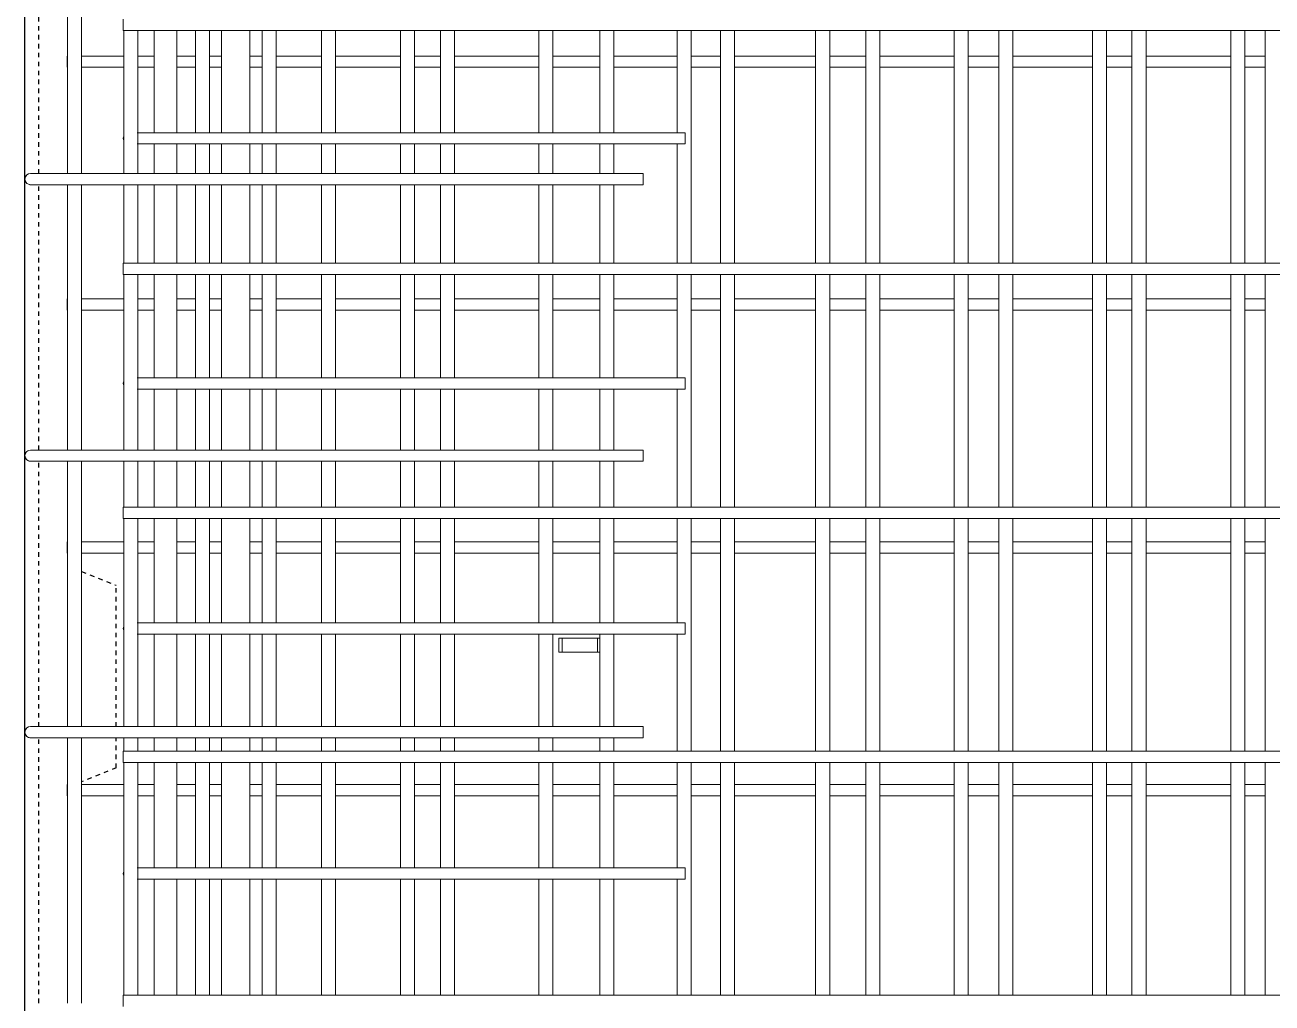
# Model space of a CAD drawing. Header units: millimetres. Extents: x -7118 to 5307, y -2677 to 10400.
# Drawn here: x -4296 to -3409, y 3845 to 4541 of the extents above; entities that cross this region are included whole.
import ezdxf

# ---------------------------------------------------------------- set-up
doc = ezdxf.new("R2010")
doc.units = ezdxf.units.MM
doc.linetypes.add('Dash', pattern=[6.36, 3.18, -3.18])
for name, color, linetype, lineweight in [('A-GENM', 13, 'Continuous', 18), ('A-WALL', 113, 'Continuous', 25), ('A-WALL-HDLN', 110, 'Dash', 25), ('S-RBAR', 171, 'Continuous', 18)]:
    doc.layers.add(name, color=color, linetype=linetype, lineweight=lineweight)

# ---------------------------------------------------------------- blocks, each defined once
blk = doc.blocks.new('RR spread anchor face based - RR-SA-2_5-150-1726819-Elevation Front 1')
at = {"layer": 'A-GENM'}
for p, q in [((-3916.2, 6755), (-3913.7, 6755)), ((-3916.2, 6745), (-3916.2, 6755)), ((-3913.7, 6755), (-3888.7, 6755)), ((-3913.7, 6755), (-3913.7, 6745)), ((-3888.7, 6755), (-3887.03, 6755)), ((-3888.7, 6755), (-3888.7, 6745)), ((-3913.7, 6745), (-3916.2, 6745)), ((-3888.7, 6745), (-3913.7, 6745)), ((-3887.03, 6745), (-3888.7, 6745))]:
    blk.add_line(p, q, dxfattribs=at)

msp = doc.modelspace()

# ---------------------------------------------------------------- linework, layer by layer
at = {"layer": 'A-WALL'}
msp.add_line((-4296.19617, -1395), (-4296.19617, 7060), dxfattribs=at)
at = {"layer": 'A-WALL-HDLN'}
for p, q in [((-4286.19359, 4435.55556), (-4286.19359, 4624.33333)), ((-4286.19359, 4238.77778), (-4286.19359, 4427.55556)), ((-4286.19359, 4042), (-4286.19359, 4230.77778)), ((-4255.84482, 4152.35946), (-4231.19617, 4142.5)), ((-4231.19617, 4042), (-4231.19617, 4142.5)), ((-4286.19359, 3845.22222), (-4286.19359, 4034)), ((-4231.19617, 4012.5), (-4231.19617, 4034)), ((-4231.19617, 4012.5), (-4255.84482, 4002.64054))]:
    msp.add_line(p, q, dxfattribs=at)
at = {"layer": 'S-RBAR'}
for p, q in [((-4265.84482, 4435.55556), (-4265.84482, 4624.33333)), ((-4255.84482, 4435.55556), (-4255.84482, 4624.33333)), ((-4226.19617, 4537.26923), (-4226.19617, 4545.26923)), ((-4226.19617, 4537.26923), (-2591.19617, 4537.26923)), ((-4225.89942, 4435.55556), (-4225.89942, 4537.26923)), ((-4215.89942, 4435.55556), (-4215.89942, 4537.26923)), ((-4204.19617, 4464.58824), (-4204.19617, 4537.26923)), ((-4188.19617, 4464.58824), (-4188.19617, 4537.26923)), ((-4174.89211, 4464.58824), (-4174.89211, 4537.26923)), ((-4164.89211, 4464.58824), (-4164.89211, 4537.26923)), ((-4156.19617, 4464.58824), (-4156.19617, 4537.26923)), ((-4136.19617, 4464.58824), (-4136.19617, 4537.26923)), ((-4127.39456, 4464.58824), (-4127.39456, 4537.26923)), ((-4117.39456, 4464.58824), (-4117.39456, 4537.26923)), ((-4085.18941, 4464.58824), (-4085.18941, 4537.26923)), ((-4075.18941, 4464.58824), (-4075.18941, 4537.26923)), ((-4028.8897, 4464.58824), (-4028.8897, 4537.26923)), ((-4018.8897, 4464.58824), (-4018.8897, 4537.26923)), ((-4000.48671, 4464.58824), (-4000.48671, 4537.26923)), ((-3990.48671, 4464.58824), (-3990.48671, 4537.26923)), ((-3930.38485, 4464.58824), (-3930.38485, 4537.26923)), ((-3920.38485, 4464.58824), (-3920.38485, 4537.26923)), ((-3887.03401, 4464.58824), (-3887.03401, 4537.26923)), ((-3877.03401, 4464.58824), (-3877.03401, 4537.26923)), ((-3831.87999, 4464.58824), (-3831.87999, 4537.26923)), ((-3821.87999, 4371.67308), (-3821.87999, 4537.26923)), ((-3801.0813, 4371.67308), (-3801.0813, 4537.26923)), ((-3791.0813, 4371.67308), (-3791.0813, 4537.26923)), ((-3733.37513, 4371.67308), (-3733.37513, 4537.26923)), ((-3723.37513, 4371.67308), (-3723.37513, 4537.26923)), ((-3697.6286, 4371.67308), (-3697.6286, 4537.26923)), ((-3687.6286, 4371.67308), (-3687.6286, 4537.26923)), ((-3634.87027, 4371.67308), (-3634.87027, 4537.26923)), ((-3624.87027, 4371.67308), (-3624.87027, 4537.26923)), ((-3602.9259, 4371.67308), (-3602.9259, 4537.26923)), ((-3592.9259, 4371.67308), (-3592.9259, 4537.26923)), ((-3536.36542, 4371.67308), (-3536.36542, 4537.26923)), ((-3526.36542, 4371.67308), (-3526.36542, 4537.26923)), ((-3508.2232, 4371.67308), (-3508.2232, 4537.26923)), ((-3498.2232, 4371.67308), (-3498.2232, 4537.26923)), ((-3437.86056, 4371.67308), (-3437.86056, 4537.26923)), ((-3427.86056, 4371.67308), (-3427.86056, 4537.26923)), ((-3413.52049, 4371.67308), (-3413.52049, 4537.26923)), ((-4266.19617, 4511.11538), (-4266.19617, 4519.11538)), ((-4255.84482, 4519.11538), (-4225.89942, 4519.11538)), ((-4215.89942, 4519.11538), (-4204.19617, 4519.11538)), ((-4188.19617, 4519.11538), (-4174.89211, 4519.11538)), ((-4164.89211, 4519.11538), (-4156.19617, 4519.11538)), ((-4136.19617, 4519.11538), (-4127.39456, 4519.11538)), ((-4117.39456, 4519.11538), (-4085.18941, 4519.11538)), ((-4075.18941, 4519.11538), (-4028.8897, 4519.11538)), ((-4018.8897, 4519.11538), (-4000.48671, 4519.11538)), ((-3990.48671, 4519.11538), (-3930.38485, 4519.11538)), ((-3920.38485, 4519.11538), (-3887.03401, 4519.11538)), ((-3877.03401, 4519.11538), (-3831.87999, 4519.11538)), ((-3821.87999, 4519.11538), (-3801.0813, 4519.11538)), ((-3791.0813, 4519.11538), (-3733.37513, 4519.11538)), ((-3723.37513, 4519.11538), (-3697.6286, 4519.11538)), ((-3687.6286, 4519.11538), (-3634.87027, 4519.11538)), ((-3624.87027, 4519.11538), (-3602.9259, 4519.11538)), ((-3592.9259, 4519.11538), (-3536.36542, 4519.11538)), ((-3526.36542, 4519.11538), (-3508.2232, 4519.11538)), ((-3498.2232, 4519.11538), (-3437.86056, 4519.11538)), ((-3427.86056, 4519.11538), (-3413.52049, 4519.11538)), ((-4255.84482, 4511.11538), (-4225.89942, 4511.11538)), ((-4215.89942, 4511.11538), (-4204.19617, 4511.11538)), ((-4188.19617, 4511.11538), (-4174.89211, 4511.11538)), ((-4164.89211, 4511.11538), (-4156.19617, 4511.11538)), ((-4136.19617, 4511.11538), (-4127.39456, 4511.11538)), ((-4117.39456, 4511.11538), (-4085.18941, 4511.11538)), ((-4075.18941, 4511.11538), (-4028.8897, 4511.11538)), ((-4018.8897, 4511.11538), (-4000.48671, 4511.11538)), ((-3990.48671, 4511.11538), (-3930.38485, 4511.11538)), ((-3920.38485, 4511.11538), (-3887.03401, 4511.11538)), ((-3877.03401, 4511.11538), (-3831.87999, 4511.11538)), ((-3821.87999, 4511.11538), (-3801.0813, 4511.11538)), ((-3791.0813, 4511.11538), (-3733.37513, 4511.11538)), ((-3723.37513, 4511.11538), (-3697.6286, 4511.11538)), ((-3687.6286, 4511.11538), (-3634.87027, 4511.11538)), ((-3624.87027, 4511.11538), (-3602.9259, 4511.11538)), ((-3592.9259, 4511.11538), (-3536.36542, 4511.11538)), ((-3526.36542, 4511.11538), (-3508.2232, 4511.11538)), ((-3498.2232, 4511.11538), (-3437.86056, 4511.11538)), ((-3427.86056, 4511.11538), (-3413.52049, 4511.11538)), ((-4186.19617, 4464.58824), (-4216.26621, 4464.58824)), ((-4186.19617, 4456.58824), (-4216.26621, 4456.58824)), ((-4204.19617, 4435.55556), (-4204.19617, 4456.58824)), ((-4188.19617, 4435.55556), (-4188.19617, 4456.58824)), ((-4186.19617, 4464.58824), (-3826.19617, 4464.58824)), ((-4186.19617, 4456.58824), (-3826.19617, 4456.58824)), ((-4174.89211, 4435.55556), (-4174.89211, 4456.58824)), ((-4164.89211, 4435.55556), (-4164.89211, 4456.58824)), ((-4156.19617, 4435.55556), (-4156.19617, 4456.58824)), ((-4136.19617, 4435.55556), (-4136.19617, 4456.58824)), ((-4127.39456, 4435.55556), (-4127.39456, 4456.58824)), ((-4117.39456, 4435.55556), (-4117.39456, 4456.58824)), ((-4085.18941, 4435.55556), (-4085.18941, 4456.58824)), ((-4075.18941, 4435.55556), (-4075.18941, 4456.58824)), ((-4028.8897, 4435.55556), (-4028.8897, 4456.58824)), ((-4018.8897, 4435.55556), (-4018.8897, 4456.58824)), ((-4000.48671, 4435.55556), (-4000.48671, 4456.58824)), ((-3990.48671, 4435.55556), (-3990.48671, 4456.58824)), ((-3930.38485, 4435.55556), (-3930.38485, 4456.58824)), ((-3920.38485, 4435.55556), (-3920.38485, 4456.58824)), ((-3887.03401, 4435.55556), (-3887.03401, 4456.58824)), ((-3877.03401, 4435.55556), (-3877.03401, 4456.58824)), ((-3831.87999, 4371.67308), (-3831.87999, 4456.58824)), ((-3826.19617, 4456.58824), (-3826.19617, 4464.58824)), ((-4272.19617, 4435.55556), (-4292.19617, 4435.55556)), ((-4272.19617, 4435.55556), (-3856.19617, 4435.55556)), ((-3856.19617, 4427.55556), (-3856.19617, 4435.55556)), ((-4272.19617, 4427.55556), (-4292.19617, 4427.55556)), ((-4272.19617, 4427.55556), (-3856.19617, 4427.55556)), ((-4265.84482, 4238.77778), (-4265.84482, 4427.55556)), ((-4255.84482, 4238.77778), (-4255.84482, 4427.55556)), ((-4225.89942, 4371.67308), (-4225.89942, 4427.55556)), ((-4215.89942, 4371.67308), (-4215.89942, 4427.55556)), ((-4204.19617, 4371.67308), (-4204.19617, 4427.55556)), ((-4188.19617, 4371.67308), (-4188.19617, 4427.55556)), ((-4174.89211, 4371.67308), (-4174.89211, 4427.55556)), ((-4164.89211, 4371.67308), (-4164.89211, 4427.55556)), ((-4156.19617, 4371.67308), (-4156.19617, 4427.55556)), ((-4136.19617, 4371.67308), (-4136.19617, 4427.55556)), ((-4127.39456, 4371.67308), (-4127.39456, 4427.55556)), ((-4117.39456, 4371.67308), (-4117.39456, 4427.55556)), ((-4085.18941, 4371.67308), (-4085.18941, 4427.55556)), ((-4075.18941, 4371.67308), (-4075.18941, 4427.55556)), ((-4028.8897, 4371.67308), (-4028.8897, 4427.55556)), ((-4018.8897, 4371.67308), (-4018.8897, 4427.55556)), ((-4000.48671, 4371.67308), (-4000.48671, 4427.55556)), ((-3990.48671, 4371.67308), (-3990.48671, 4427.55556)), ((-3930.38485, 4371.67308), (-3930.38485, 4427.55556)), ((-3920.38485, 4371.67308), (-3920.38485, 4427.55556)), ((-3887.03401, 4371.67308), (-3887.03401, 4427.55556)), ((-3877.03401, 4371.67308), (-3877.03401, 4427.55556)), ((-4226.19617, 4371.67308), (-2591.19617, 4371.67308)), ((-4226.19617, 4363.67308), (-4226.19617, 4371.67308)), ((-4226.19617, 4363.67308), (-2591.19617, 4363.67308)), ((-4225.89942, 4238.77778), (-4225.89942, 4363.67308)), ((-4215.89942, 4238.77778), (-4215.89942, 4363.67308)), ((-4204.19617, 4290.17647), (-4204.19617, 4363.67308)), ((-4188.19617, 4290.17647), (-4188.19617, 4363.67308)), ((-4174.89211, 4290.17647), (-4174.89211, 4363.67308)), ((-4164.89211, 4290.17647), (-4164.89211, 4363.67308)), ((-4156.19617, 4290.17647), (-4156.19617, 4363.67308)), ((-4136.19617, 4290.17647), (-4136.19617, 4363.67308)), ((-4127.39456, 4290.17647), (-4127.39456, 4363.67308)), ((-4117.39456, 4290.17647), (-4117.39456, 4363.67308)), ((-4085.18941, 4290.17647), (-4085.18941, 4363.67308)), ((-4075.18941, 4290.17647), (-4075.18941, 4363.67308)), ((-4028.8897, 4290.17647), (-4028.8897, 4363.67308)), ((-4018.8897, 4290.17647), (-4018.8897, 4363.67308)), ((-4000.48671, 4290.17647), (-4000.48671, 4363.67308)), ((-3990.48671, 4290.17647), (-3990.48671, 4363.67308)), ((-3930.38485, 4290.17647), (-3930.38485, 4363.67308)), ((-3920.38485, 4290.17647), (-3920.38485, 4363.67308)), ((-3887.03401, 4290.17647), (-3887.03401, 4363.67308)), ((-3877.03401, 4290.17647), (-3877.03401, 4363.67308)), ((-3831.87999, 4290.17647), (-3831.87999, 4363.67308)), ((-3821.87999, 4198.07692), (-3821.87999, 4363.67308)), ((-3801.0813, 4198.07692), (-3801.0813, 4363.67308)), ((-3791.0813, 4198.07692), (-3791.0813, 4363.67308)), ((-3733.37513, 4198.07692), (-3733.37513, 4363.67308)), ((-3723.37513, 4198.07692), (-3723.37513, 4363.67308)), ((-3697.6286, 4198.07692), (-3697.6286, 4363.67308)), ((-3687.6286, 4198.07692), (-3687.6286, 4363.67308)), ((-3634.87027, 4198.07692), (-3634.87027, 4363.67308)), ((-3624.87027, 4198.07692), (-3624.87027, 4363.67308)), ((-3602.9259, 4198.07692), (-3602.9259, 4363.67308)), ((-3592.9259, 4198.07692), (-3592.9259, 4363.67308)), ((-3536.36542, 4198.07692), (-3536.36542, 4363.67308)), ((-3526.36542, 4198.07692), (-3526.36542, 4363.67308)), ((-3508.2232, 4198.07692), (-3508.2232, 4363.67308)), ((-3498.2232, 4198.07692), (-3498.2232, 4363.67308)), ((-3437.86056, 4198.07692), (-3437.86056, 4363.67308)), ((-3427.86056, 4198.07692), (-3427.86056, 4363.67308)), ((-3413.52049, 4198.07692), (-3413.52049, 4363.67308)), ((-4266.19617, 4338.28846), (-4266.19617, 4346.28846)), ((-4255.84482, 4346.28846), (-4225.89942, 4346.28846)), ((-4215.89942, 4346.28846), (-4204.19617, 4346.28846)), ((-4188.19617, 4346.28846), (-4174.89211, 4346.28846)), ((-4164.89211, 4346.28846), (-4156.19617, 4346.28846)), ((-4136.19617, 4346.28846), (-4127.39456, 4346.28846)), ((-4117.39456, 4346.28846), (-4085.18941, 4346.28846)), ((-4075.18941, 4346.28846), (-4028.8897, 4346.28846)), ((-4018.8897, 4346.28846), (-4000.48671, 4346.28846)), ((-3990.48671, 4346.28846), (-3930.38485, 4346.28846)), ((-3920.38485, 4346.28846), (-3887.03401, 4346.28846)), ((-3877.03401, 4346.28846), (-3831.87999, 4346.28846)), ((-3821.87999, 4346.28846), (-3801.0813, 4346.28846)), ((-3791.0813, 4346.28846), (-3733.37513, 4346.28846)), ((-3723.37513, 4346.28846), (-3697.6286, 4346.28846)), ((-3687.6286, 4346.28846), (-3634.87027, 4346.28846)), ((-3624.87027, 4346.28846), (-3602.9259, 4346.28846)), ((-3592.9259, 4346.28846), (-3536.36542, 4346.28846)), ((-3526.36542, 4346.28846), (-3508.2232, 4346.28846)), ((-3498.2232, 4346.28846), (-3437.86056, 4346.28846)), ((-3427.86056, 4346.28846), (-3413.52049, 4346.28846)), ((-4255.84482, 4338.28846), (-4225.89942, 4338.28846)), ((-4215.89942, 4338.28846), (-4204.19617, 4338.28846)), ((-4188.19617, 4338.28846), (-4174.89211, 4338.28846)), ((-4164.89211, 4338.28846), (-4156.19617, 4338.28846)), ((-4136.19617, 4338.28846), (-4127.39456, 4338.28846)), ((-4117.39456, 4338.28846), (-4085.18941, 4338.28846)), ((-4075.18941, 4338.28846), (-4028.8897, 4338.28846)), ((-4018.8897, 4338.28846), (-4000.48671, 4338.28846)), ((-3990.48671, 4338.28846), (-3930.38485, 4338.28846)), ((-3920.38485, 4338.28846), (-3887.03401, 4338.28846)), ((-3877.03401, 4338.28846), (-3831.87999, 4338.28846)), ((-3821.87999, 4338.28846), (-3801.0813, 4338.28846)), ((-3791.0813, 4338.28846), (-3733.37513, 4338.28846)), ((-3723.37513, 4338.28846), (-3697.6286, 4338.28846)), ((-3687.6286, 4338.28846), (-3634.87027, 4338.28846)), ((-3624.87027, 4338.28846), (-3602.9259, 4338.28846)), ((-3592.9259, 4338.28846), (-3536.36542, 4338.28846)), ((-3526.36542, 4338.28846), (-3508.2232, 4338.28846)), ((-3498.2232, 4338.28846), (-3437.86056, 4338.28846)), ((-3427.86056, 4338.28846), (-3413.52049, 4338.28846)), ((-4186.19617, 4290.17647), (-4216.26621, 4290.17647)), ((-4186.19617, 4290.17647), (-3826.19617, 4290.17647)), ((-3826.19617, 4282.17647), (-3826.19617, 4290.17647)), ((-4186.19617, 4282.17647), (-4216.26621, 4282.17647)), ((-4204.19617, 4238.77778), (-4204.19617, 4282.17647)), ((-4188.19617, 4238.77778), (-4188.19617, 4282.17647)), ((-4186.19617, 4282.17647), (-3826.19617, 4282.17647)), ((-4174.89211, 4238.77778), (-4174.89211, 4282.17647)), ((-4164.89211, 4238.77778), (-4164.89211, 4282.17647)), ((-4156.19617, 4238.77778), (-4156.19617, 4282.17647)), ((-4136.19617, 4238.77778), (-4136.19617, 4282.17647)), ((-4127.39456, 4238.77778), (-4127.39456, 4282.17647)), ((-4117.39456, 4238.77778), (-4117.39456, 4282.17647)), ((-4085.18941, 4238.77778), (-4085.18941, 4282.17647)), ((-4075.18941, 4238.77778), (-4075.18941, 4282.17647)), ((-4028.8897, 4238.77778), (-4028.8897, 4282.17647)), ((-4018.8897, 4238.77778), (-4018.8897, 4282.17647)), ((-4000.48671, 4238.77778), (-4000.48671, 4282.17647)), ((-3990.48671, 4238.77778), (-3990.48671, 4282.17647)), ((-3930.38485, 4238.77778), (-3930.38485, 4282.17647)), ((-3920.38485, 4238.77778), (-3920.38485, 4282.17647)), ((-3887.03401, 4238.77778), (-3887.03401, 4282.17647)), ((-3877.03401, 4238.77778), (-3877.03401, 4282.17647)), ((-3831.87999, 4198.07692), (-3831.87999, 4282.17647)), ((-4272.19617, 4238.77778), (-4292.19617, 4238.77778)), ((-4272.19617, 4238.77778), (-3856.19617, 4238.77778)), ((-3856.19617, 4230.77778), (-3856.19617, 4238.77778)), ((-4272.19617, 4230.77778), (-4292.19617, 4230.77778)), ((-4272.19617, 4230.77778), (-3856.19617, 4230.77778)), ((-4265.84482, 4042), (-4265.84482, 4230.77778)), ((-4255.84482, 4042), (-4255.84482, 4230.77778)), ((-4225.89942, 4198.07692), (-4225.89942, 4230.77778)), ((-4215.89942, 4198.07692), (-4215.89942, 4230.77778)), ((-4204.19617, 4198.07692), (-4204.19617, 4230.77778)), ((-4188.19617, 4198.07692), (-4188.19617, 4230.77778)), ((-4174.89211, 4198.07692), (-4174.89211, 4230.77778)), ((-4164.89211, 4198.07692), (-4164.89211, 4230.77778)), ((-4156.19617, 4198.07692), (-4156.19617, 4230.77778)), ((-4136.19617, 4198.07692), (-4136.19617, 4230.77778)), ((-4127.39456, 4198.07692), (-4127.39456, 4230.77778)), ((-4117.39456, 4198.07692), (-4117.39456, 4230.77778)), ((-4085.18941, 4198.07692), (-4085.18941, 4230.77778)), ((-4075.18941, 4198.07692), (-4075.18941, 4230.77778)), ((-4028.8897, 4198.07692), (-4028.8897, 4230.77778)), ((-4018.8897, 4198.07692), (-4018.8897, 4230.77778)), ((-4000.48671, 4198.07692), (-4000.48671, 4230.77778)), ((-3990.48671, 4198.07692), (-3990.48671, 4230.77778)), ((-3930.38485, 4198.07692), (-3930.38485, 4230.77778)), ((-3920.38485, 4198.07692), (-3920.38485, 4230.77778)), ((-3887.03401, 4198.07692), (-3887.03401, 4230.77778)), ((-3877.03401, 4198.07692), (-3877.03401, 4230.77778)), ((-4226.19617, 4198.07692), (-2591.19617, 4198.07692)), ((-4226.19617, 4190.07692), (-4226.19617, 4198.07692)), ((-4226.19617, 4190.07692), (-2591.19617, 4190.07692)), ((-4225.89942, 4042), (-4225.89942, 4190.07692)), ((-4215.89942, 4042), (-4215.89942, 4190.07692)), ((-4204.19617, 4115.76471), (-4204.19617, 4190.07692)), ((-4188.19617, 4115.76471), (-4188.19617, 4190.07692)), ((-4174.89211, 4115.76471), (-4174.89211, 4190.07692)), ((-4164.89211, 4115.76471), (-4164.89211, 4190.07692)), ((-4156.19617, 4115.76471), (-4156.19617, 4190.07692)), ((-4136.19617, 4115.76471), (-4136.19617, 4190.07692)), ((-4127.39456, 4115.76471), (-4127.39456, 4190.07692)), ((-4117.39456, 4115.76471), (-4117.39456, 4190.07692)), ((-4085.18941, 4115.76471), (-4085.18941, 4190.07692)), ((-4075.18941, 4115.76471), (-4075.18941, 4190.07692)), ((-4028.8897, 4115.76471), (-4028.8897, 4190.07692)), ((-4018.8897, 4115.76471), (-4018.8897, 4190.07692)), ((-4000.48671, 4115.76471), (-4000.48671, 4190.07692)), ((-3990.48671, 4115.76471), (-3990.48671, 4190.07692)), ((-3930.38485, 4115.76471), (-3930.38485, 4190.07692)), ((-3920.38485, 4115.76471), (-3920.38485, 4190.07692)), ((-3887.03401, 4115.76471), (-3887.03401, 4190.07692)), ((-3877.03401, 4115.76471), (-3877.03401, 4190.07692)), ((-3831.87999, 4115.76471), (-3831.87999, 4190.07692)), ((-3821.87999, 4024.48077), (-3821.87999, 4190.07692)), ((-3801.0813, 4024.48077), (-3801.0813, 4190.07692)), ((-3791.0813, 4024.48077), (-3791.0813, 4190.07692)), ((-3733.37513, 4024.48077), (-3733.37513, 4190.07692)), ((-3723.37513, 4024.48077), (-3723.37513, 4190.07692)), ((-3697.6286, 4024.48077), (-3697.6286, 4190.07692)), ((-3687.6286, 4024.48077), (-3687.6286, 4190.07692)), ((-3634.87027, 4024.48077), (-3634.87027, 4190.07692)), ((-3624.87027, 4024.48077), (-3624.87027, 4190.07692)), ((-3602.9259, 4024.48077), (-3602.9259, 4190.07692)), ((-3592.9259, 4024.48077), (-3592.9259, 4190.07692)), ((-3536.36542, 4024.48077), (-3536.36542, 4190.07692)), ((-3526.36542, 4024.48077), (-3526.36542, 4190.07692)), ((-3508.2232, 4024.48077), (-3508.2232, 4190.07692)), ((-3498.2232, 4024.48077), (-3498.2232, 4190.07692)), ((-3437.86056, 4024.48077), (-3437.86056, 4190.07692)), ((-3427.86056, 4024.48077), (-3427.86056, 4190.07692)), ((-3413.52049, 4024.48077), (-3413.52049, 4190.07692)), ((-4266.19617, 4165.46154), (-4266.19617, 4173.46154)), ((-4255.84482, 4173.46154), (-4225.89942, 4173.46154)), ((-4215.89942, 4173.46154), (-4204.19617, 4173.46154)), ((-4188.19617, 4173.46154), (-4174.89211, 4173.46154)), ((-4164.89211, 4173.46154), (-4156.19617, 4173.46154)), ((-4136.19617, 4173.46154), (-4127.39456, 4173.46154)), ((-4117.39456, 4173.46154), (-4085.18941, 4173.46154)), ((-4075.18941, 4173.46154), (-4028.8897, 4173.46154)), ((-4018.8897, 4173.46154), (-4000.48671, 4173.46154)), ((-3990.48671, 4173.46154), (-3930.38485, 4173.46154)), ((-3920.38485, 4173.46154), (-3887.03401, 4173.46154)), ((-3877.03401, 4173.46154), (-3831.87999, 4173.46154)), ((-3821.87999, 4173.46154), (-3801.0813, 4173.46154)), ((-3791.0813, 4173.46154), (-3733.37513, 4173.46154)), ((-3723.37513, 4173.46154), (-3697.6286, 4173.46154)), ((-3687.6286, 4173.46154), (-3634.87027, 4173.46154)), ((-3624.87027, 4173.46154), (-3602.9259, 4173.46154)), ((-3592.9259, 4173.46154), (-3536.36542, 4173.46154)), ((-3526.36542, 4173.46154), (-3508.2232, 4173.46154)), ((-3498.2232, 4173.46154), (-3437.86056, 4173.46154)), ((-3427.86056, 4173.46154), (-3413.52049, 4173.46154)), ((-4255.84482, 4165.46154), (-4225.89942, 4165.46154)), ((-4215.89942, 4165.46154), (-4204.19617, 4165.46154)), ((-4188.19617, 4165.46154), (-4174.89211, 4165.46154)), ((-4164.89211, 4165.46154), (-4156.19617, 4165.46154)), ((-4136.19617, 4165.46154), (-4127.39456, 4165.46154)), ((-4117.39456, 4165.46154), (-4085.18941, 4165.46154)), ((-4075.18941, 4165.46154), (-4028.8897, 4165.46154)), ((-4018.8897, 4165.46154), (-4000.48671, 4165.46154)), ((-3990.48671, 4165.46154), (-3930.38485, 4165.46154)), ((-3920.38485, 4165.46154), (-3887.03401, 4165.46154)), ((-3877.03401, 4165.46154), (-3831.87999, 4165.46154)), ((-3821.87999, 4165.46154), (-3801.0813, 4165.46154)), ((-3791.0813, 4165.46154), (-3733.37513, 4165.46154)), ((-3723.37513, 4165.46154), (-3697.6286, 4165.46154)), ((-3687.6286, 4165.46154), (-3634.87027, 4165.46154)), ((-3624.87027, 4165.46154), (-3602.9259, 4165.46154)), ((-3592.9259, 4165.46154), (-3536.36542, 4165.46154)), ((-3526.36542, 4165.46154), (-3508.2232, 4165.46154)), ((-3498.2232, 4165.46154), (-3437.86056, 4165.46154)), ((-3427.86056, 4165.46154), (-3413.52049, 4165.46154)), ((-4186.19617, 4115.76471), (-4216.26621, 4115.76471)), ((-4186.19617, 4115.76471), (-3826.19617, 4115.76471)), ((-3826.19617, 4107.76471), (-3826.19617, 4115.76471)), ((-4186.19617, 4107.76471), (-4216.26621, 4107.76471)), ((-4204.19617, 4042), (-4204.19617, 4107.76471)), ((-4188.19617, 4042), (-4188.19617, 4107.76471)), ((-4186.19617, 4107.76471), (-3826.19617, 4107.76471)), ((-4174.89211, 4042), (-4174.89211, 4107.76471)), ((-4164.89211, 4042), (-4164.89211, 4107.76471)), ((-4156.19617, 4042), (-4156.19617, 4107.76471)), ((-4136.19617, 4042), (-4136.19617, 4107.76471)), ((-4127.39456, 4042), (-4127.39456, 4107.76471)), ((-4117.39456, 4042), (-4117.39456, 4107.76471)), ((-4085.18941, 4042), (-4085.18941, 4107.76471)), ((-4075.18941, 4042), (-4075.18941, 4107.76471)), ((-4028.8897, 4042), (-4028.8897, 4107.76471)), ((-4018.8897, 4042), (-4018.8897, 4107.76471)), ((-4000.48671, 4042), (-4000.48671, 4107.76471)), ((-3990.48671, 4042), (-3990.48671, 4107.76471)), ((-3930.38485, 4042), (-3930.38485, 4107.76471)), ((-3920.38485, 4042), (-3920.38485, 4107.76471)), ((-3887.03401, 4042), (-3887.03401, 4107.76471)), ((-3877.03401, 4042), (-3877.03401, 4107.76471)), ((-3831.87999, 4024.48077), (-3831.87999, 4107.76471)), ((-4272.19617, 4042), (-4292.19617, 4042)), ((-4272.19617, 4042), (-3856.19617, 4042)), ((-3856.19617, 4034), (-3856.19617, 4042)), ((-4272.19617, 4034), (-4292.19617, 4034)), ((-4272.19617, 4034), (-3856.19617, 4034)), ((-4265.84482, 3845.22222), (-4265.84482, 4034)), ((-4255.84482, 3845.22222), (-4255.84482, 4034)), ((-4225.89942, 4024.48077), (-4225.89942, 4034)), ((-4215.89942, 4024.48077), (-4215.89942, 4034)), ((-4204.19617, 4024.48077), (-4204.19617, 4034)), ((-4188.19617, 4024.48077), (-4188.19617, 4034)), ((-4174.89211, 4024.48077), (-4174.89211, 4034)), ((-4164.89211, 4024.48077), (-4164.89211, 4034)), ((-4156.19617, 4024.48077), (-4156.19617, 4034)), ((-4136.19617, 4024.48077), (-4136.19617, 4034)), ((-4127.39456, 4024.48077), (-4127.39456, 4034)), ((-4117.39456, 4024.48077), (-4117.39456, 4034)), ((-4085.18941, 4024.48077), (-4085.18941, 4034)), ((-4075.18941, 4024.48077), (-4075.18941, 4034)), ((-4028.8897, 4024.48077), (-4028.8897, 4034)), ((-4018.8897, 4024.48077), (-4018.8897, 4034)), ((-4000.48671, 4024.48077), (-4000.48671, 4034)), ((-3990.48671, 4024.48077), (-3990.48671, 4034)), ((-3930.38485, 4024.48077), (-3930.38485, 4034)), ((-3920.38485, 4024.48077), (-3920.38485, 4034)), ((-3887.03401, 4024.48077), (-3887.03401, 4034)), ((-3877.03401, 4024.48077), (-3877.03401, 4034)), ((-4226.19617, 4024.48077), (-2591.19617, 4024.48077)), ((-4226.19617, 4016.48077), (-4226.19617, 4024.48077)), ((-4226.19617, 4016.48077), (-2591.19617, 4016.48077)), ((-4225.89942, 3850.88462), (-4225.89942, 4016.48077)), ((-4215.89942, 3850.88462), (-4215.89942, 4016.48077)), ((-4204.19617, 3941.35294), (-4204.19617, 4016.48077)), ((-4188.19617, 3941.35294), (-4188.19617, 4016.48077)), ((-4174.89211, 3941.35294), (-4174.89211, 4016.48077)), ((-4164.89211, 3941.35294), (-4164.89211, 4016.48077)), ((-4156.19617, 3941.35294), (-4156.19617, 4016.48077)), ((-4136.19617, 3941.35294), (-4136.19617, 4016.48077)), ((-4127.39456, 3941.35294), (-4127.39456, 4016.48077)), ((-4117.39456, 3941.35294), (-4117.39456, 4016.48077)), ((-4085.18941, 3941.35294), (-4085.18941, 4016.48077)), ((-4075.18941, 3941.35294), (-4075.18941, 4016.48077)), ((-4028.8897, 3941.35294), (-4028.8897, 4016.48077)), ((-4018.8897, 3941.35294), (-4018.8897, 4016.48077)), ((-4000.48671, 3941.35294), (-4000.48671, 4016.48077)), ((-3990.48671, 3941.35294), (-3990.48671, 4016.48077)), ((-3930.38485, 3941.35294), (-3930.38485, 4016.48077)), ((-3920.38485, 3941.35294), (-3920.38485, 4016.48077)), ((-3887.03401, 3941.35294), (-3887.03401, 4016.48077)), ((-3877.03401, 3941.35294), (-3877.03401, 4016.48077)), ((-3831.87999, 3941.35294), (-3831.87999, 4016.48077)), ((-3821.87999, 3850.88462), (-3821.87999, 4016.48077)), ((-3801.0813, 3850.88462), (-3801.0813, 4016.48077)), ((-3791.0813, 3850.88462), (-3791.0813, 4016.48077)), ((-3733.37513, 3850.88462), (-3733.37513, 4016.48077)), ((-3723.37513, 3850.88462), (-3723.37513, 4016.48077)), ((-3697.6286, 3850.88462), (-3697.6286, 4016.48077)), ((-3687.6286, 3850.88462), (-3687.6286, 4016.48077)), ((-3634.87027, 3850.88462), (-3634.87027, 4016.48077)), ((-3624.87027, 3850.88462), (-3624.87027, 4016.48077)), ((-3602.9259, 3850.88462), (-3602.9259, 4016.48077)), ((-3592.9259, 3850.88462), (-3592.9259, 4016.48077)), ((-3536.36542, 3850.88462), (-3536.36542, 4016.48077)), ((-3526.36542, 3850.88462), (-3526.36542, 4016.48077)), ((-3508.2232, 3850.88462), (-3508.2232, 4016.48077)), ((-3498.2232, 3850.88462), (-3498.2232, 4016.48077)), ((-3437.86056, 3850.88462), (-3437.86056, 4016.48077)), ((-3427.86056, 3850.88462), (-3427.86056, 4016.48077)), ((-3413.52049, 3850.88462), (-3413.52049, 4016.48077)), ((-4266.19617, 3992.63462), (-4266.19617, 4000.63462)), ((-4255.84482, 4000.63462), (-4225.89942, 4000.63462)), ((-4215.89942, 4000.63462), (-4204.19617, 4000.63462)), ((-4188.19617, 4000.63462), (-4174.89211, 4000.63462)), ((-4164.89211, 4000.63462), (-4156.19617, 4000.63462)), ((-4136.19617, 4000.63462), (-4127.39456, 4000.63462)), ((-4117.39456, 4000.63462), (-4085.18941, 4000.63462)), ((-4075.18941, 4000.63462), (-4028.8897, 4000.63462)), ((-4018.8897, 4000.63462), (-4000.48671, 4000.63462)), ((-3990.48671, 4000.63462), (-3930.38485, 4000.63462)), ((-3920.38485, 4000.63462), (-3887.03401, 4000.63462)), ((-3877.03401, 4000.63462), (-3831.87999, 4000.63462)), ((-3821.87999, 4000.63462), (-3801.0813, 4000.63462)), ((-3791.0813, 4000.63462), (-3733.37513, 4000.63462)), ((-3723.37513, 4000.63462), (-3697.6286, 4000.63462)), ((-3687.6286, 4000.63462), (-3634.87027, 4000.63462)), ((-3624.87027, 4000.63462), (-3602.9259, 4000.63462)), ((-3592.9259, 4000.63462), (-3536.36542, 4000.63462)), ((-3526.36542, 4000.63462), (-3508.2232, 4000.63462)), ((-3498.2232, 4000.63462), (-3437.86056, 4000.63462)), ((-3427.86056, 4000.63462), (-3413.52049, 4000.63462)), ((-4255.84482, 3992.63462), (-4225.89942, 3992.63462)), ((-4215.89942, 3992.63462), (-4204.19617, 3992.63462)), ((-4188.19617, 3992.63462), (-4174.89211, 3992.63462)), ((-4164.89211, 3992.63462), (-4156.19617, 3992.63462)), ((-4136.19617, 3992.63462), (-4127.39456, 3992.63462)), ((-4117.39456, 3992.63462), (-4085.18941, 3992.63462)), ((-4075.18941, 3992.63462), (-4028.8897, 3992.63462)), ((-4018.8897, 3992.63462), (-4000.48671, 3992.63462)), ((-3990.48671, 3992.63462), (-3930.38485, 3992.63462)), ((-3920.38485, 3992.63462), (-3887.03401, 3992.63462)), ((-3877.03401, 3992.63462), (-3831.87999, 3992.63462)), ((-3821.87999, 3992.63462), (-3801.0813, 3992.63462)), ((-3791.0813, 3992.63462), (-3733.37513, 3992.63462)), ((-3723.37513, 3992.63462), (-3697.6286, 3992.63462)), ((-3687.6286, 3992.63462), (-3634.87027, 3992.63462)), ((-3624.87027, 3992.63462), (-3602.9259, 3992.63462)), ((-3592.9259, 3992.63462), (-3536.36542, 3992.63462)), ((-3526.36542, 3992.63462), (-3508.2232, 3992.63462)), ((-3498.2232, 3992.63462), (-3437.86056, 3992.63462)), ((-3427.86056, 3992.63462), (-3413.52049, 3992.63462)), ((-4186.19617, 3941.35294), (-4216.26621, 3941.35294)), ((-4186.19617, 3941.35294), (-3826.19617, 3941.35294)), ((-3826.19617, 3933.35294), (-3826.19617, 3941.35294)), ((-4186.19617, 3933.35294), (-4216.26621, 3933.35294)), ((-4204.19617, 3850.88462), (-4204.19617, 3933.35294)), ((-4188.19617, 3850.88462), (-4188.19617, 3933.35294)), ((-4186.19617, 3933.35294), (-3826.19617, 3933.35294)), ((-4174.89211, 3850.88462), (-4174.89211, 3933.35294)), ((-4164.89211, 3850.88462), (-4164.89211, 3933.35294)), ((-4156.19617, 3850.88462), (-4156.19617, 3933.35294)), ((-4136.19617, 3850.88462), (-4136.19617, 3933.35294)), ((-4127.39456, 3850.88462), (-4127.39456, 3933.35294)), ((-4117.39456, 3850.88462), (-4117.39456, 3933.35294)), ((-4085.18941, 3850.88462), (-4085.18941, 3933.35294)), ((-4075.18941, 3850.88462), (-4075.18941, 3933.35294)), ((-4028.8897, 3850.88462), (-4028.8897, 3933.35294)), ((-4018.8897, 3850.88462), (-4018.8897, 3933.35294)), ((-4000.48671, 3850.88462), (-4000.48671, 3933.35294)), ((-3990.48671, 3850.88462), (-3990.48671, 3933.35294)), ((-3930.38485, 3850.88462), (-3930.38485, 3933.35294)), ((-3920.38485, 3850.88462), (-3920.38485, 3933.35294)), ((-3887.03401, 3850.88462), (-3887.03401, 3933.35294)), ((-3877.03401, 3850.88462), (-3877.03401, 3933.35294)), ((-3831.87999, 3850.88462), (-3831.87999, 3933.35294)), ((-4226.19617, 3850.88462), (-2591.19617, 3850.88462)), ((-4226.19617, 3842.88462), (-4226.19617, 3850.88462))]:
    msp.add_line(p, q, dxfattribs=at)
for centre, start, end in [((-4222.19617, 4460.58824), 165, 195), ((-4292.19617, 4431.55556), 90, 270), ((-4292.19617, 4431.55556), 120, 165), ((-4292.19617, 4431.55556), 195, 240), ((-4292.19617, 4431.55556), 255, 270), ((-4222.19617, 4286.17647), 165, 195), ((-4292.19617, 4234.77778), 90, 270), ((-4292.19617, 4234.77778), 120, 165), ((-4292.19617, 4234.77778), 195, 240), ((-4292.19617, 4234.77778), 255, 270), ((-4222.19617, 4111.76471), 165, 195), ((-4292.19617, 4038), 90, 270), ((-4292.19617, 4038), 120, 165), ((-4292.19617, 4038), 195, 240), ((-4292.19617, 4038), 255, 270), ((-4222.19617, 3937.35294), 165, 195)]:
    msp.add_arc(centre, 4, start, end, dxfattribs=at)

# ---------------------------------------------------------------- block references
at = {"layer": 'A-GENM'}
msp.add_blockref('RR spread anchor face based - RR-SA-2_5-150-1726819-Elevation Front 1', (0, -2650), dxfattribs=at)

doc.saveas('drawing.dxf')
